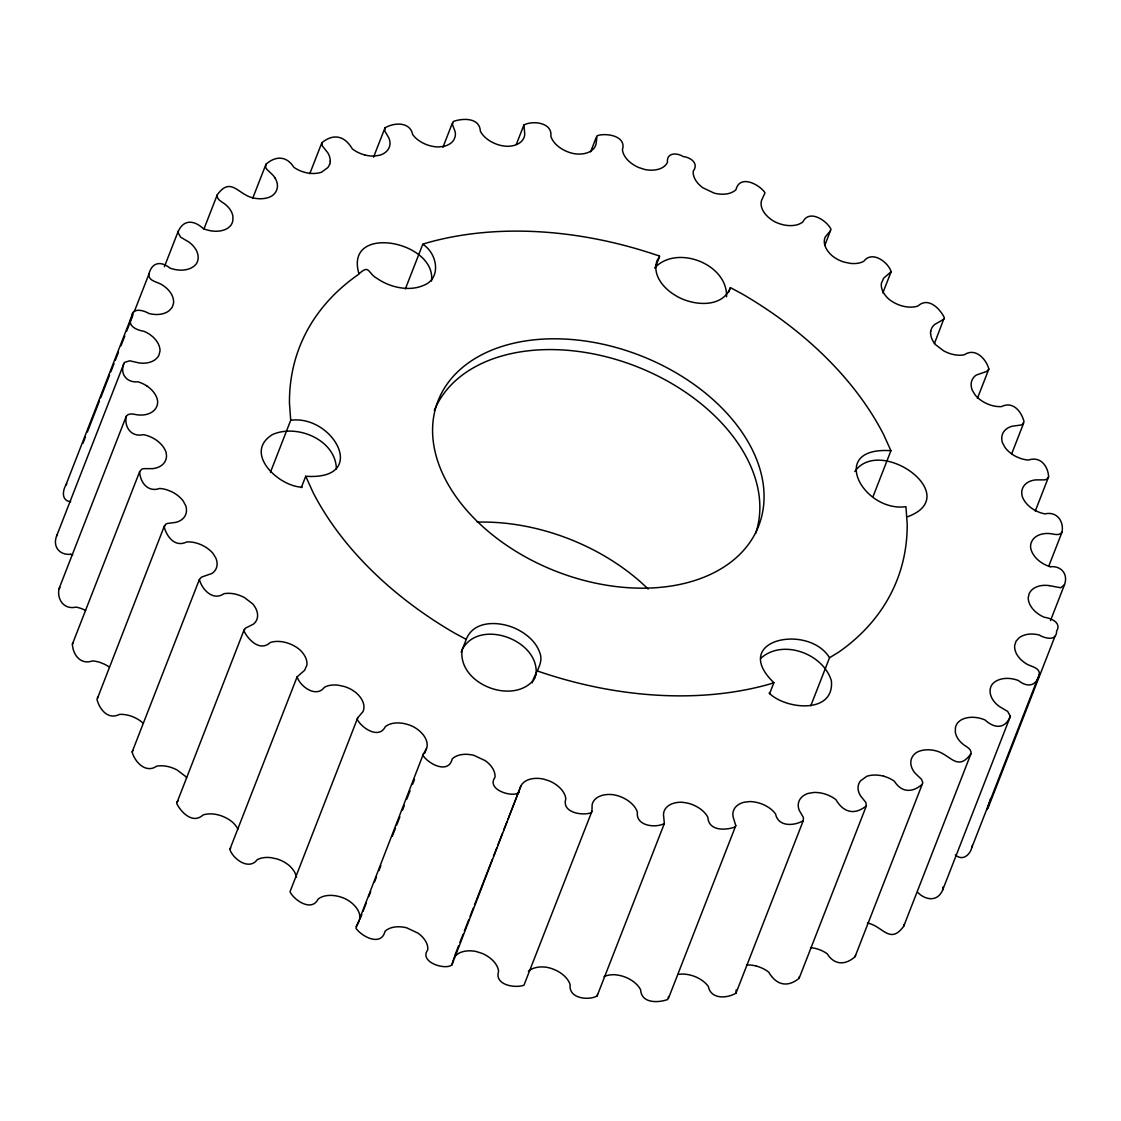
<?xml version="1.0" encoding="UTF-8"?>
<svg xmlns="http://www.w3.org/2000/svg" width="1121" height="1121" viewBox="0 0 1121 1121"><rect width="100%" height="100%" fill="white"/><g stroke="black" fill="none" stroke-linecap="round" stroke-linejoin="round"><path stroke-width="1.5" d="M824.804 245.401L830.997 229.23C826.85 220.711 809.404 208.856 802.944 221.79A22.616 15.218 21.3 0 1 800.394 223.485A22.966 15.456 21.3 0 1 795.756 225.097L794.032 225.391A24.34 16.381 21.3 0 1 788.483 225.545L786.536 225.363A25.349 17.053 21.3 0 1 780.566 224.06A25.965 17.474 21.3 0 1 774.639 221.678L772.789 220.585A25.349 17.067 21.3 0 1 765.433 214.209A24.578 16.535 21.3 0 1 762.644 209.921A23.583 15.862 21.3 0 1 761.229 205.563A22.602 15.204 21.3 0 1 761.72 200L765.04 192.784C759.421 184.433 739.832 174.063 735.993 189.631A22.756 15.316 21.3 0 1 733.666 191.453A23.275 15.666 21.3 0 1 730.864 192.826A24.102 16.226 21.3 0 1 725.904 194.017A24.886 16.759 21.3 0 1 722.204 194.227A25.405 17.095 21.3 0 1 714.259 193.162L702.867 187.782A24.942 16.787 21.3 0 1 697.36 182.625A23.765 15.988 21.3 0 1 694.025 176.908A22.644 15.246 21.3 0 1 693.282 171.121C699.168 163.134 690.34 157.332 683.207 156.562C677.21 152.722 666.449 152.19 667.429 162.335A22.672 15.26 21.3 0 1 663.842 166.665L662.595 167.491A24.186 16.283 21.3 0 1 656.486 169.705L654.72 169.986A25.335 17.053 21.3 0 1 650.979 170.168A25.629 17.249 21.3 0 1 644.939 169.523L638.802 167.561A25.251 16.997 21.3 0 1 631.698 163.526A24.452 16.465 21.3 0 1 627.452 159.757A23.569 15.862 21.3 0 1 625.252 156.996A22.77 15.316 21.3 0 1 622.421 149.696C626.877 135.865 605.886 132.544 597.045 135.781L596.092 143.81A22.77 15.33 21.3 0 1 592.645 149.696L591.51 150.62A24.228 16.311 21.3 0 1 588.861 152.134A24.942 16.787 21.3 0 1 585.751 153.241A25.363 17.067 21.3 0 1 580.37 154.039A25.867 17.404 21.3 0 1 574.33 153.717L572.228 153.255A25.503 17.165 21.3 0 1 566.259 151.223A24.956 16.801 21.3 0 1 560.892 148.336A24.326 16.367 21.3 0 1 556.38 144.763L555.119 143.46A22.966 15.456 21.3 0 1 552.961 140.686A22.574 15.19 21.3 0 1 550.859 136.272C552.653 122.315 532.335 120.283 523.885 125.034L524.712 133.413A22.56 15.19 21.3 0 1 524.432 136.216A23.023 15.484 21.3 0 1 522.736 139.915L521.854 140.994A24.466 16.465 21.3 0 1 516.977 144.399L515.45 145.001A25.489 17.151 21.3 0 1 512.073 145.884A25.909 17.432 21.3 0 1 506.286 146.291L502.166 145.73A25.391 17.095 21.3 0 1 498.13 144.707A25.096 16.885 21.3 0 1 494.277 143.25A24.564 16.535 21.3 0 1 490.676 141.414A23.989 16.142 21.3 0 1 485.925 138.051A22.952 15.456 21.3 0 1 483.305 135.459A22.588 15.204 21.3 0 1 480.363 131.171C479.606 117.271 462.483 118.139 453.262 121.502L452.436 124.543L455.056 131.409A22.672 15.26 21.3 0 1 455.014 137.07L453.977 139.579A24.326 16.367 21.3 0 1 452.338 141.792A24.858 16.731 21.3 0 1 450.11 143.684A25.377 17.081 21.3 0 1 444.112 146.291M604.023 976.601L605.55 975.999A25.489 17.151 21.3 0 1 608.927 975.116A25.909 17.432 21.3 0 1 614.714 974.71L618.834 975.27A25.391 17.095 21.3 0 1 622.87 976.293A25.096 16.885 21.3 0 1 626.723 977.75A24.564 16.535 21.3 0 1 630.324 979.586A23.989 16.142 21.3 0 1 635.075 982.949A22.952 15.456 21.3 0 1 637.695 985.541A22.588 15.204 21.3 0 1 640.637 989.829C641.394 1003.729 658.517 1002.861 667.738 999.498L668.564 996.457M668.55 998.124L735.782 825.659L733.19 817.125A22.672 15.26 21.3 0 1 733.232 811.464L734.255 808.956A24.326 16.367 21.3 0 1 735.908 806.742A24.858 16.731 21.3 0 1 738.136 804.85A25.377 17.081 21.3 0 1 744.134 802.23L749.823 801.571A25.657 17.263 21.3 0 1 755.876 802.244A24.984 16.815 21.3 0 1 761.748 803.939A24.214 16.297 21.3 0 1 767.17 806.56L768.838 807.61A22.952 15.442 21.3 0 1 771.879 809.951A22.574 15.19 21.3 0 1 775.578 814.028C778.268 827.298 794.593 825.883 803.253 820.67L803.393 817.447L799.427 810.679A22.672 15.26 21.3 0 1 798.278 806.251A23.275 15.666 21.3 0 1 798.39 803.463A23.947 16.114 21.3 0 1 799.147 800.87A24.76 16.661 21.3 0 1 801.459 797.437A25.461 17.137 21.3 0 1 808.171 793.402L813.72 792.477A25.321 17.039 21.3 0 1 819.633 792.799A24.886 16.745 21.3 0 1 823.571 793.612A24.298 16.353 21.3 0 1 829.26 795.644L831.053 796.527A22.966 15.456 21.3 0 1 836 799.735C843.412 812.571 854.664 815.485 866.393 805.789L865.818 802.44L860.62 795.952A22.63 15.232 21.3 0 1 858.238 790.081A23.597 15.876 21.3 0 1 858.069 787.236A24.326 16.367 21.3 0 1 858.56 784.546A24.802 16.689 21.3 0 1 860.466 780.903L866.687 776.349A25.937 17.446 21.3 0 1 870.19 775.452A25.419 17.109 21.3 0 1 875.837 775.059A24.872 16.745 21.3 0 1 879.733 775.41A24.326 16.367 21.3 0 1 883.782 776.18M147.089 386.128L148.659 387.263A24.228 16.311 21.3 0 1 151.489 389.758A24.942 16.787 21.3 0 1 153.857 392.49A25.363 17.067 21.3 0 1 156.436 396.904A25.867 17.404 21.3 0 1 157.655 401.528L157.599 403.042A25.503 17.165 21.3 0 1 156.45 407.147A24.956 16.801 21.3 0 1 153.941 410.524A24.326 16.367 21.3 0 1 150.256 413.06L148.799 413.691A22.966 15.456 21.3 0 1 145.562 414.616A22.574 15.19 21.3 0 1 140.055 415.036C135.739 415.26 129.293 411.757 126.225 416.353C124.123 427.171 131.311 437.428 143.32 434.654A22.56 15.19 21.3 0 1 147.257 435.649A23.023 15.484 21.3 0 1 152.82 437.989L154.544 438.97A24.466 16.465 21.3 0 1 160.583 443.72L161.844 445.079A25.489 17.151 21.3 0 1 163.974 447.952A25.909 17.432 21.3 0 1 166.132 452.576L166.497 455.644A25.391 17.095 21.3 0 1 166.188 458.503A25.096 16.885 21.3 0 1 165.249 461.109A24.564 16.535 21.3 0 1 163.708 463.407A23.989 16.142 21.3 0 1 160.373 466.196A22.952 15.456 21.3 0 1 157.529 467.527A22.588 15.204 21.3 0 1 152.414 468.648L143.614 468.662L141.68 469.181L139.635 471.689C140.111 482.338 147.79 492.651 159.728 488.462A22.672 15.26 21.3 0 1 167.533 490.045L171.261 491.544A24.326 16.367 21.3 0 1 174.778 493.436A24.858 16.731 21.3 0 1 178.001 495.692A25.377 17.081 21.3 0 1 183.255 501.087L185.736 505.711A25.657 17.263 21.3 0 1 186.478 510.251A24.984 16.815 21.3 0 1 185.75 514.371A24.214 16.297 21.3 0 1 183.634 517.888L182.639 518.883A22.952 15.442 21.3 0 1 180.243 520.62A22.574 15.19 21.3 0 1 175.647 522.386L167.337 523.479L165.628 524.25L164.227 527.08C166.945 537.057 175.17 547.707 186.829 541.919A22.672 15.26 21.3 0 1 192.602 542.242A23.275 15.666 21.3 0 1 196.483 543.082A23.947 16.114 21.3 0 1 200.281 544.4A24.76 16.661 21.3 0 1 205.647 547.146A25.461 17.137 21.3 0 1 213.06 553.494L215.849 558.076A25.321 17.039 21.3 0 1 217.026 562.602A24.886 16.745 21.3 0 1 216.998 565.446A24.298 16.353 21.3 0 1 215.764 569.328L215.036 570.491A22.966 15.456 21.3 0 1 211.967 573.462L201.57 577.091L199.384 579.501C201.934 589.324 212.864 601.402 223.962 593.71A22.63 15.232 21.3 0 1 231.402 593.471A23.597 15.876 21.3 0 1 235.27 594.116A24.326 16.367 21.3 0 1 239.109 595.237A24.802 16.689 21.3 0 1 244.672 597.731L252.659 603.841A25.937 17.446 21.3 0 1 254.859 606.825A25.419 17.109 21.3 0 1 256.947 611.337A24.872 16.745 21.3 0 1 257.536 614.28A24.312 16.353 21.3 0 1 257.48 617.096A23.569 15.862 21.3 0 1 256.765 619.717A22.84 15.372 21.3 0 1 253.444 624.131L245.471 628.166L243.93 630.913C248.203 639.797 260.044 652.002 270.203 642.571A22.49 15.134 21.3 0 1 273.566 641.716A23.135 15.568 21.3 0 1 280.979 641.604A24.242 16.311 21.3 0 1 284.846 642.291A24.9 16.759 21.3 0 1 288.728 643.44A25.391 17.081 21.3 0 1 294.361 646.004A25.839 17.39 21.3 0 1 299.489 649.493L300.932 650.881A25.349 17.053 21.3 0 1 305.851 658.181A24.634 16.577 21.3 0 1 306.72 661.124A23.891 16.086 21.3 0 1 306.804 665.356L304.618 670.316L297.121 676.832L229.875 849.298C232.636 858.63 248.792 870.947 257.185 859.737A22.644 15.232 21.3 0 1 261.81 858.013A23.345 15.722 21.3 0 1 265.313 857.509A23.961 16.128 21.3 0 1 270.96 857.663L276.845 858.91A25.587 17.221 21.3 0 1 284.524 862.203L288.013 864.557A25.615 17.235 21.3 0 1 290.914 867.234A25.293 17.025 21.3 0 1 293.268 870.05A24.844 16.717 21.3 0 1 295.019 872.951A24.368 16.395 21.3 0 1 296.168 875.879A23.541 15.834 21.3 0 1 296.505 877.337M297.121 676.832C299.882 686.164 316.038 698.481 324.431 687.271A22.644 15.232 21.3 0 1 329.056 685.548A23.345 15.722 21.3 0 1 332.559 685.043A23.961 16.128 21.3 0 1 338.206 685.197L344.077 686.444A25.587 17.221 21.3 0 1 351.77 689.737L355.245 692.091A25.615 17.235 21.3 0 1 358.16 694.768A25.293 17.025 21.3 0 1 360.514 697.584A24.844 16.717 21.3 0 1 362.265 700.485A24.368 16.395 21.3 0 1 363.414 703.413A23.541 15.834 21.3 0 1 363.933 707.701A22.742 15.302 21.3 0 1 362.924 711.681L357.739 717.776L290.003 891.77C294.15 900.289 311.596 912.144 318.056 899.21A22.616 15.218 21.3 0 1 320.606 897.515A22.966 15.456 21.3 0 1 325.244 895.903L326.968 895.609A24.34 16.381 21.3 0 1 332.517 895.455L334.464 895.637A25.349 17.053 21.3 0 1 340.434 896.94A25.965 17.474 21.3 0 1 346.361 899.322L348.211 900.415A25.349 17.067 21.3 0 1 355.567 906.791A24.578 16.535 21.3 0 1 358.356 911.079A23.583 15.862 21.3 0 1 359.771 915.437A22.602 15.204 21.3 0 1 359.883 918.281M882.872 292.847L891.125 271.702C888.364 262.37 872.208 250.053 863.815 261.263A22.644 15.232 21.3 0 1 859.19 262.987A23.345 15.722 21.3 0 1 855.687 263.491A23.961 16.128 21.3 0 1 850.04 263.337L844.155 262.09A25.587 17.221 21.3 0 1 836.476 258.797L832.987 256.443A25.615 17.235 21.3 0 1 830.086 253.766A25.293 17.025 21.3 0 1 827.732 250.95A24.844 16.717 21.3 0 1 825.981 248.049A24.368 16.395 21.3 0 1 824.832 245.121A23.541 15.834 21.3 0 1 824.313 240.833A22.742 15.302 21.3 0 1 825.322 236.853L830.507 230.758M453.571 958.665A22.672 15.26 21.3 0 1 457.158 954.335L458.405 953.509A24.186 16.283 21.3 0 1 464.514 951.295L466.28 951.014A25.335 17.053 21.3 0 1 470.021 950.832A25.629 17.249 21.3 0 1 476.061 951.477L482.198 953.439A25.251 16.997 21.3 0 1 489.302 957.474A24.452 16.465 21.3 0 1 493.548 961.243A23.569 15.862 21.3 0 1 495.748 964.004A22.77 15.316 21.3 0 1 498.579 971.304C494.123 985.135 515.114 988.456 523.955 985.219L591.93 811.31L592.14 804.724A22.77 15.33 21.3 0 1 595.601 798.825L596.736 797.914A24.228 16.311 21.3 0 1 599.385 796.4A24.942 16.787 21.3 0 1 602.495 795.293A25.363 17.067 21.3 0 1 607.876 794.495A25.867 17.404 21.3 0 1 613.916 794.817L616.004 795.265A25.503 17.165 21.3 0 1 621.987 797.311A24.956 16.801 21.3 0 1 627.354 800.198A24.326 16.367 21.3 0 1 631.852 803.771L633.127 805.074A22.966 15.456 21.3 0 1 635.285 807.849A22.574 15.19 21.3 0 1 637.387 812.263C635.593 826.219 655.911 828.251 664.361 823.501L663.52 815.121A22.56 15.19 21.3 0 1 663.814 812.319A23.023 15.484 21.3 0 1 665.51 808.619L666.378 807.54A24.466 16.465 21.3 0 1 671.269 804.135L672.796 803.533A25.489 17.151 21.3 0 1 676.173 802.65A25.909 17.432 21.3 0 1 681.946 802.244L686.08 802.804A25.391 17.095 21.3 0 1 690.116 803.827A25.096 16.885 21.3 0 1 693.969 805.284A24.564 16.535 21.3 0 1 697.556 807.12A23.989 16.142 21.3 0 1 702.321 810.483A22.952 15.456 21.3 0 1 704.941 813.075A22.588 15.204 21.3 0 1 707.883 817.363C708.64 831.264 725.763 830.395 734.984 827.032L735.782 825.659M364.675 154.922A24.298 16.353 21.3 0 1 358.986 152.89L357.193 152.008A22.966 15.456 21.3 0 1 352.246 148.799C344.834 135.963 333.582 133.049 321.853 142.745L322.428 146.08L327.626 152.582A22.63 15.232 21.3 0 1 329.994 158.453A23.597 15.876 21.3 0 1 330.177 161.298M756.325 966.078A24.298 16.353 21.3 0 1 762.014 968.11L763.807 968.992A22.966 15.456 21.3 0 1 768.754 972.201C776.166 985.037 787.418 987.951 799.147 978.255L799.273 976.643M275.079 178.085A23.135 15.568 21.3 0 1 277.279 183.9A24.242 16.311 21.3 0 1 277.405 186.731A24.9 16.759 21.3 0 1 276.887 189.435A25.391 17.081 21.3 0 1 274.911 193.12A25.839 17.39 21.3 0 1 271.506 196.175L269.979 196.918A25.349 17.053 21.3 0 1 261.263 198.739A24.634 16.577 21.3 0 1 257.452 198.613A23.891 16.086 21.3 0 1 251.65 197.52C237.61 193.555 230.492 176.543 217.264 194.802C216.241 200.211 223.331 202.116 226.274 205.241A22.644 15.232 21.3 0 1 229.931 209.319A23.345 15.722 21.3 0 1 231.599 212.191A23.961 16.128 21.3 0 1 232.93 216.549L232.818 220.795A25.587 17.221 21.3 0 1 230.408 225.896L228.109 227.955A25.615 17.235 21.3 0 1 225.237 229.497A25.293 17.025 21.3 0 1 222 230.548A24.844 16.717 21.3 0 1 218.469 231.122A24.368 16.395 21.3 0 1 214.756 231.22A23.541 15.834 21.3 0 1 208.982 230.436A22.742 15.302 21.3 0 1 203.223 228.558C193.737 219.8 183.227 219.31 177.861 232.215L180.579 237.12L188.622 241.87A22.616 15.218 21.3 0 1 191.635 244.322A22.966 15.456 21.3 0 1 195.138 248.386L196.021 249.815A24.34 16.381 21.3 0 1 197.772 254.187L198.039 255.658A25.349 17.053 21.3 0 1 197.899 259.96A25.965 17.474 21.3 0 1 196.245 263.939L195.25 265.06A25.349 17.067 21.3 0 1 188.468 269.054A24.578 16.535 21.3 0 1 183.326 270.049A23.583 15.862 21.3 0 1 177.707 269.951A22.602 15.204 21.3 0 1 169.916 268.045C160.695 260.632 151.783 262.328 148.897 274.169C148.168 281.483 158.369 281.847 162.685 285.266A22.756 15.316 21.3 0 1 165.838 287.579A23.275 15.666 21.3 0 1 168.514 290.157A24.102 16.226 21.3 0 1 171.527 294.347A24.886 16.759 21.3 0 1 172.816 297.289A25.405 17.095 21.3 0 1 173.545 303.188L172.2 307.322L169.257 310.601A24.942 16.787 21.3 0 1 163.666 313.488A23.765 15.988 21.3 0 1 156.688 314.511A22.644 15.246 21.3 0 1 148.911 313.488C143.334 310.111 131.591 307.014 131.633 317.355C126.407 325.959 137.294 330.373 143.936 331.256A22.672 15.26 21.3 0 1 150.873 335.249L152.358 336.44A24.186 16.283 21.3 0 1 157.108 341.821L157.963 343.278A25.335 17.053 21.3 0 1 159.252 346.249A25.629 17.249 21.3 0 1 160.023 350.789L159.014 355.035A25.251 16.997 21.3 0 1 155.385 359.463A24.452 16.465 21.3 0 1 151.363 361.733A23.569 15.862 21.3 0 1 148.168 362.686A22.77 15.316 21.3 0 1 138.878 362.896L129.742 360.794L124.333 362.447L56.54 536.216C52.575 546.628 59.539 555.427 70.763 554.278M123.786 363.736C119.807 374.162 126.785 382.962 138.009 381.813A22.77 15.33 21.3 0 1 147.089 386.128M1050.503 620.586L1064.46 584.784C1068.425 574.372 1061.461 565.573 1050.237 566.722M357.739 717.776L357.249 719.304C361.382 727.823 378.842 739.678 385.288 726.73A22.616 15.218 21.3 0 1 387.838 725.049A22.966 15.456 21.3 0 1 392.49 723.437L394.214 723.143A24.34 16.381 21.3 0 1 399.763 722.989L401.71 723.171A25.349 17.053 21.3 0 1 407.666 724.474A25.965 17.474 21.3 0 1 413.607 726.856L415.443 727.949A25.349 17.067 21.3 0 1 422.813 734.325A24.578 16.535 21.3 0 1 425.602 738.613A23.583 15.862 21.3 0 1 427.017 742.971A22.602 15.204 21.3 0 1 426.526 748.534L423.332 754.111L355.96 928.216C361.579 936.567 381.168 946.937 385.007 931.369A22.756 15.316 21.3 0 1 387.334 929.547A23.275 15.666 21.3 0 1 390.136 928.174A24.102 16.226 21.3 0 1 395.096 926.983A24.886 16.759 21.3 0 1 398.796 926.773A25.405 17.095 21.3 0 1 406.741 927.838L418.133 933.218A24.942 16.787 21.3 0 1 423.64 938.375A23.765 15.988 21.3 0 1 426.975 944.092A22.644 15.246 21.3 0 1 427.718 949.879C418.694 962.182 445.485 970.52 451.931 964.859L520.817 786.199A22.672 15.26 21.3 0 1 524.404 781.869L525.651 781.043A24.186 16.283 21.3 0 1 531.76 778.815L533.526 778.549A25.335 17.053 21.3 0 1 537.267 778.366A25.629 17.249 21.3 0 1 543.307 779.011L549.444 780.973A25.251 16.997 21.3 0 1 556.548 785.008A24.452 16.465 21.3 0 1 560.794 788.778A23.569 15.862 21.3 0 1 562.98 791.538A22.77 15.316 21.3 0 1 565.825 798.839C561.369 812.669 582.36 815.99 591.201 812.739L591.93 811.31M423.332 754.111L423.206 755.75C428.825 764.102 448.414 774.471 452.253 758.903A22.756 15.316 21.3 0 1 454.565 757.081A23.275 15.666 21.3 0 1 457.382 755.708A24.102 16.226 21.3 0 1 462.342 754.517A24.886 16.759 21.3 0 1 466.042 754.307A25.405 17.095 21.3 0 1 473.987 755.372L485.379 760.753A24.942 16.787 21.3 0 1 490.886 765.909A23.765 15.988 21.3 0 1 494.207 771.626A22.644 15.246 21.3 0 1 494.95 777.413C485.939 789.716 512.717 798.054 519.177 792.393M867.43 923.003A23.891 16.086 21.3 0 1 869.35 923.48C883.39 927.445 890.508 944.457 903.736 926.198L903.904 924.573M903.736 926.198L970.968 753.732C972.005 748.324 964.901 746.418 961.958 743.293A22.644 15.232 21.3 0 1 958.315 739.215A23.345 15.722 21.3 0 1 956.647 736.343A23.961 16.128 21.3 0 1 955.316 731.971L955.414 727.739A25.587 17.221 21.3 0 1 957.838 722.639L960.137 720.579A25.615 17.235 21.3 0 1 963.009 719.037A25.293 17.025 21.3 0 1 966.246 717.986A24.844 16.717 21.3 0 1 969.763 717.412A24.368 16.395 21.3 0 1 973.49 717.314A23.541 15.834 21.3 0 1 979.264 718.099A22.742 15.302 21.3 0 1 985.023 719.976C994.509 728.734 1005.005 729.225 1010.385 716.319L1007.667 711.415L999.624 706.664A22.616 15.218 21.3 0 1 996.597 704.212A22.966 15.456 21.3 0 1 993.094 700.149L992.225 698.719A24.34 16.381 21.3 0 1 990.474 694.333L990.207 692.876A25.349 17.053 21.3 0 1 990.347 688.574A25.965 17.474 21.3 0 1 992.001 684.595L992.996 683.46A25.349 17.067 21.3 0 1 999.764 679.48A24.578 16.535 21.3 0 1 1004.906 678.485A23.583 15.862 21.3 0 1 1010.525 678.583A22.602 15.204 21.3 0 1 1018.33 680.489C1027.551 687.902 1036.463 686.206 1039.349 674.366C1040.078 667.051 1029.877 666.687 1025.547 663.268A22.756 15.316 21.3 0 1 1022.394 660.956A23.275 15.666 21.3 0 1 1019.732 658.377A24.102 16.226 21.3 0 1 1016.719 654.188A24.886 16.759 21.3 0 1 1015.43 651.245A25.405 17.095 21.3 0 1 1014.701 645.332L1016.032 641.212L1018.989 637.933A24.942 16.787 21.3 0 1 1024.58 635.047A23.765 15.988 21.3 0 1 1031.544 634.024A22.644 15.246 21.3 0 1 1039.321 635.047C1044.912 638.424 1056.641 641.52 1056.613 631.179C1061.839 622.561 1050.938 618.161 1044.31 617.279A22.672 15.26 21.3 0 1 1037.373 613.285L1035.888 612.094A24.186 16.283 21.3 0 1 1031.138 606.713L1030.269 605.256A25.335 17.053 21.3 0 1 1028.98 602.285A25.629 17.249 21.3 0 1 1028.223 597.745L1029.232 593.499A25.251 16.997 21.3 0 1 1032.847 589.071A24.452 16.465 21.3 0 1 1036.883 586.801A23.569 15.862 21.3 0 1 1040.064 585.835A22.77 15.316 21.3 0 1 1049.354 585.638M336.398 469.026C335.838 439.894 297.107 423.57 272.543 434.542C242.668 452.828 278.849 486.71 302.11 487.159M955.372 854.959C963.401 861.979 971.192 853.684 972.299 845.416M431.487 281.063C436.77 241.015 344.035 223.093 358.916 273.692M126.225 416.353L58.979 588.819C56.891 599.637 64.065 609.894 76.074 607.12A22.56 15.19 21.3 0 1 80.011 608.114A23.023 15.484 21.3 0 1 85.574 610.455M1048.696 566.343L1062.021 532.181C1064.109 521.363 1056.935 511.106 1044.926 513.88A22.56 15.19 21.3 0 1 1040.989 512.886A23.023 15.484 21.3 0 1 1035.426 510.545L1033.688 509.565A24.466 16.465 21.3 0 1 1027.663 504.814L1026.402 503.455A25.489 17.151 21.3 0 1 1024.272 500.583A25.909 17.432 21.3 0 1 1022.114 495.958L1021.735 492.89A25.391 17.095 21.3 0 1 1022.044 490.031A25.096 16.885 21.3 0 1 1022.997 487.425A24.564 16.535 21.3 0 1 1024.524 485.127A23.989 16.142 21.3 0 1 1027.859 482.338A22.952 15.456 21.3 0 1 1030.717 481.007A22.588 15.204 21.3 0 1 1035.818 479.886L1044.632 479.872L1046.566 479.354L1048.611 476.845C1048.121 466.182 1040.442 455.883 1028.518 460.072A22.672 15.26 21.3 0 1 1020.713 458.489L1016.971 456.99A24.326 16.367 21.3 0 1 1013.468 455.098A24.858 16.731 21.3 0 1 1010.245 452.842A25.377 17.081 21.3 0 1 1004.991 447.433L1002.51 442.809A25.657 17.263 21.3 0 1 1001.768 438.283A24.984 16.815 21.3 0 1 1002.496 434.163A24.214 16.297 21.3 0 1 1004.598 430.646L1005.593 429.651A22.952 15.442 21.3 0 1 1008.003 427.914A22.574 15.19 21.3 0 1 1012.585 426.148L1020.909 425.055L1022.618 424.284L1024.019 421.454C1021.287 411.477 1013.076 400.814 1001.417 406.615A22.672 15.26 21.3 0 1 995.63 406.292A23.275 15.666 21.3 0 1 991.763 405.452A23.947 16.114 21.3 0 1 987.965 404.135A24.76 16.661 21.3 0 1 982.599 401.388A25.461 17.137 21.3 0 1 975.186 395.04L972.397 390.458A25.321 17.039 21.3 0 1 971.22 385.932A24.886 16.745 21.3 0 1 971.248 383.088A24.298 16.353 21.3 0 1 972.482 379.206L973.196 378.043A22.966 15.456 21.3 0 1 976.265 375.073L986.676 371.443L988.862 369.033C986.298 359.21 975.368 347.132 964.284 354.825A22.63 15.232 21.3 0 1 956.844 355.063A23.597 15.876 21.3 0 1 952.976 354.418A24.326 16.367 21.3 0 1 949.123 353.297A24.802 16.689 21.3 0 1 943.574 350.789L935.587 344.693A25.937 17.446 21.3 0 1 933.387 341.709A25.419 17.109 21.3 0 1 931.299 337.197A24.872 16.745 21.3 0 1 930.71 334.254M461.179 652.352L466.238 639.376C474.267 618.624 503.133 621.272 519.205 630.38C528.075 635.257 536.23 642.585 539.663 652.366C544.33 663.422 534.577 672.726 532.209 682.843M535.88 675.599C541.121 640.301 478.919 617.293 462.104 649.788C457.592 683.824 512.956 705.768 534.072 679.508M726.534 296.813C727.921 264.248 677.378 244.406 655.154 267.429M873.161 496.267L890.929 450.698L883.516 434.373A320.662 215.807 21.3 0 0 742.13 293.898L730.416 287.607C722.372 308.359 693.521 305.711 677.448 296.603C668.564 291.712 660.409 284.384 656.976 274.617C655.673 270.595 655.407 266.238 656.57 262.16C656.57 259.329 662.567 255.532 656.99 255.224A320.662 215.807 21.3 0 0 426.106 243.131L422.771 244.28L405.354 288.952M164.563 525.497L96.981 699.546C99.713 709.523 107.924 720.186 119.583 714.385A22.672 15.26 21.3 0 1 125.37 714.708A23.275 15.666 21.3 0 1 129.237 715.548A23.947 16.114 21.3 0 1 133.035 716.865A24.76 16.661 21.3 0 1 138.401 719.612A25.461 17.137 21.3 0 1 143.138 723.185M528.355 971.29L529.49 970.38A24.228 16.311 21.3 0 1 532.139 968.866A24.942 16.787 21.3 0 1 535.249 967.759A25.363 17.067 21.3 0 1 540.63 966.961A25.867 17.404 21.3 0 1 546.67 967.283L548.772 967.745A25.503 17.165 21.3 0 1 554.741 969.777A24.956 16.801 21.3 0 1 560.108 972.664A24.326 16.367 21.3 0 1 564.62 976.237L565.881 977.54A22.966 15.456 21.3 0 1 568.039 980.315A22.574 15.19 21.3 0 1 570.141 984.728C568.347 998.685 588.665 1000.717 597.115 995.966L597.493 994.397M244.308 629.371L176.684 803.379C180.957 812.263 192.812 824.467 202.957 815.037A22.49 15.134 21.3 0 1 206.32 814.182A23.135 15.568 21.3 0 1 213.733 814.07A24.242 16.311 21.3 0 1 217.614 814.757A24.9 16.759 21.3 0 1 221.482 815.906A25.391 17.081 21.3 0 1 227.115 818.47A25.839 17.39 21.3 0 1 232.257 821.959L233.686 823.346A25.349 17.053 21.3 0 1 237.932 829.176M934.41 343.572L944.316 317.621C940.043 308.737 928.188 296.533 918.043 305.963A22.49 15.134 21.3 0 1 914.68 306.818A23.135 15.568 21.3 0 1 907.267 306.93A24.242 16.311 21.3 0 1 903.386 306.243A24.9 16.759 21.3 0 1 899.518 305.094A25.391 17.081 21.3 0 1 893.885 302.53A25.839 17.39 21.3 0 1 888.743 299.041L887.314 297.654A25.349 17.053 21.3 0 1 882.395 290.339A24.634 16.577 21.3 0 1 881.526 287.41A23.891 16.086 21.3 0 1 881.428 283.179L883.628 278.218L891.125 271.702M990.614 798.642L986.984 809.712M451.931 964.859L453.164 960.207M133.161 312.451L65.929 484.917C62.412 491.082 61.431 500.821 70.693 501.732M444.112 146.305L438.409 146.963A25.657 17.263 21.3 0 1 432.37 146.291A24.984 16.815 21.3 0 1 426.498 144.595A24.214 16.297 21.3 0 1 421.076 141.975L419.408 140.924A22.952 15.442 21.3 0 1 416.367 138.584A22.574 15.19 21.3 0 1 412.668 134.506C409.964 121.236 393.653 122.637 384.979 127.864L384.853 131.087L388.805 137.855A22.672 15.26 21.3 0 1 389.954 142.283A23.275 15.666 21.3 0 1 389.856 145.071A23.947 16.114 21.3 0 1 389.099 147.664A24.76 16.661 21.3 0 1 386.787 151.097A25.461 17.137 21.3 0 1 380.075 155.132L374.526 156.057A25.321 17.039 21.3 0 1 368.613 155.735A24.886 16.745 21.3 0 1 364.675 154.922M678.681 974.317L682.591 974.037A25.657 17.263 21.3 0 1 688.63 974.71A24.984 16.815 21.3 0 1 694.502 976.405A24.214 16.297 21.3 0 1 699.924 979.025L701.592 980.076A22.952 15.442 21.3 0 1 704.633 982.416A22.574 15.19 21.3 0 1 708.332 986.494C711.036 999.764 727.347 998.363 736.021 993.136L736.147 989.913M329.686 163.988A24.802 16.689 21.3 0 1 327.766 167.632L321.559 172.186A25.937 17.446 21.3 0 1 318.042 173.082A25.419 17.109 21.3 0 1 312.395 173.475A24.872 16.745 21.3 0 1 308.499 173.124A24.312 16.353 21.3 0 1 304.618 172.298A23.569 15.862 21.3 0 1 300.806 171.037A22.84 15.372 21.3 0 1 293.8 167.211C286.528 155.665 275.584 155.735 265.957 164.269L265.663 167.477L266.686 169.173L272.992 175.226A22.49 15.134 21.3 0 1 275.079 178.085M810.539 947.637A24.872 16.745 21.3 0 1 812.501 947.876A24.312 16.353 21.3 0 1 816.382 948.702A23.569 15.862 21.3 0 1 820.194 949.963A22.84 15.372 21.3 0 1 827.2 953.789C834.472 965.335 845.416 965.265 855.043 956.731L855.575 955.204M855.043 956.731L922.821 782.738L921.56 779.361L915.24 773.308A22.49 15.134 21.3 0 1 913.167 770.449A23.135 15.568 21.3 0 1 910.967 764.634A24.242 16.311 21.3 0 1 910.841 761.804A24.9 16.759 21.3 0 1 911.359 759.099A25.391 17.081 21.3 0 1 913.335 755.414A25.839 17.39 21.3 0 1 916.74 752.359L918.253 751.616A25.349 17.053 21.3 0 1 926.983 749.795A24.634 16.577 21.3 0 1 930.794 749.921A23.891 16.086 21.3 0 1 936.596 751.014C950.636 754.979 957.754 771.991 970.968 753.732M82.926 443.384L85.462 436.868M87.368 431.991L99.419 401.08M100.68 397.829L109.564 375.045M110.839 371.794L114.006 363.652M115.281 360.401L118.448 352.26M120.984 345.758L124.795 335.992M126.687 331.115L133.035 314.847M134.31 311.582L148.897 274.169M164.423 266.686L178.365 230.898M203.952 228.964L217.264 194.802M109.185 666.995A24.858 16.731 21.3 0 0 107.532 665.902A24.326 16.367 21.3 0 0 104.029 664.01L100.287 662.511A22.672 15.26 21.3 0 0 92.483 660.928C80.558 665.117 72.879 654.804 72.389 644.155L139.635 471.689M252.645 198.431L265.957 164.269M309.802 173.657L321.853 142.745M186.59 777.792A25.937 17.446 21.3 0 0 185.413 776.307L177.426 770.211A24.802 16.689 21.3 0 0 171.877 767.703A24.326 16.367 21.3 0 0 168.024 766.582A23.597 15.876 21.3 0 0 164.156 765.937A22.63 15.232 21.3 0 0 156.716 766.175C145.632 773.868 134.702 761.79 132.138 751.967L199.384 579.501M373.559 157.15L384.979 127.864M270.469 472.179L290.703 420.277L289.456 402.845A320.662 215.807 21.3 0 1 358.033 274.757C369.902 263.421 367.38 273.132 376.88 278.33C381.532 281.525 386.633 284.033 391.986 285.785C402.061 288.966 413.369 289.722 423.276 285.519C442.038 278.597 437.232 253.178 422.771 244.28M301.283 487.663L305.725 476.271C369.538 480.615 333.68 414.476 290.703 420.277M442.935 147.285L452.45 122.876M516.263 144.553L523.885 125.034M590.599 151.867L596.316 137.224M359.925 919.374L361.817 914.498M363.092 911.233L366.259 903.106M368.795 896.59L370.701 891.713M374.512 881.947L376.418 877.07M378.954 870.569L380.86 865.678M392.266 836.392L395.447 828.265M396.708 825L399.889 816.873M402.425 810.357L404.331 805.481M406.867 798.979L410.034 790.837M412.57 784.336L414.476 779.445M424.621 753.41L426.526 748.534M654.986 268.381L659.709 256.247M454.846 955.4L458.657 945.648M459.918 942.397L463.099 934.255M464.36 931.005L468.802 919.612M470.063 916.361L473.244 908.22M474.505 904.969L492.273 859.415M493.548 856.15L496.715 848.022M497.976 844.772L502.418 833.379M503.693 830.129L506.86 821.987M508.135 818.736L520.817 786.199M728.524 292.469L730.416 287.607M597.115 995.966L664.361 823.501M769.581 693.703L773.868 682.689C729.196 639.559 808.535 623.164 829.526 657.747L810.805 705.754M736.021 993.136L803.253 820.67M977.442 398.319L988.862 369.033M799.147 978.255L866.393 805.789M1011.632 453.963L1023.683 423.037M1035.286 511.022L1048.611 476.845M917.777 892.442C925.736 900.457 937.604 901.915 942.635 890.102L1010.385 716.319M972.103 846.831L1039.349 674.366M987.839 808.549L1055.071 636.083M942.635 890.102L942.957 887.075M534.731 678.443L535.418 676.734M56.54 536.216L57.101 534.913M1064.46 584.784L1060.718 587.768L1049.354 585.638M72.389 644.155L73.075 642.683M132.138 751.967L132.881 750.552M356.1 926.577L359.281 921M229.875 849.298L230.716 847.91M854.819 471.465C880.391 435.256 964.34 495.762 907.758 516.683M65.929 484.917L66.784 483.754M58.979 588.819L60.002 587.516M1062.021 532.181C1058.939 536.777 1052.507 533.274 1048.177 533.498A22.574 15.19 21.3 0 0 1042.67 533.918A22.966 15.456 21.3 0 0 1039.447 534.829L1037.99 535.474A24.326 16.367 21.3 0 0 1034.305 538.01A24.956 16.801 21.3 0 0 1031.796 541.387A25.503 17.165 21.3 0 0 1030.633 545.493L1030.577 547.006A25.867 17.404 21.3 0 0 1031.81 551.63A25.363 17.067 21.3 0 0 1034.389 556.044A24.942 16.787 21.3 0 0 1036.757 558.776A24.228 16.311 21.3 0 0 1039.587 561.271L1041.157 562.406A22.77 15.33 21.3 0 0 1050.237 566.722M97.317 697.963L98.382 696.716M177.076 801.837L178.225 800.632M943.924 319.163L934.802 324.403A22.84 15.372 21.3 0 0 931.467 328.817A23.569 15.862 21.3 0 0 930.766 331.438M760.921 658.181C782.78 638.592 823.346 653.739 831.376 680.783C834.655 714.567 785.429 709.509 769.118 693.058M922.275 784.266C912.648 792.799 901.718 792.869 894.446 781.323A22.84 15.372 21.3 0 0 887.44 777.498A23.569 15.862 21.3 0 0 883.628 776.236M829.526 657.747L838.62 652.212A320.662 215.807 21.3 0 0 907.197 524.124L905.936 506.692C862.974 512.493 827.102 446.368 890.929 450.698M773.868 682.689L770.533 683.852A320.662 215.807 21.3 0 1 539.663 671.759L536.931 670.722M466.238 639.376L454.509 633.071A320.662 215.807 21.3 0 1 313.123 492.609L305.725 476.271M477.21 522.134A172.059 115.799 21.3 0 1 648.19 589.043M930.584 334.114A24.326 16.367 21.3 0 1 930.64 331.312M330.303 161.242A24.312 16.353 21.3 0 1 329.826 163.932M70.763 554.278A22.77 15.33 21.3 0 1 72.725 554.937M756.325 966.078A24.886 16.745 21.3 0 0 752.387 965.265A25.321 17.039 21.3 0 0 746.474 964.943M434.331 410.454A172.059 115.799 21.3 0 1 634.71 365.81A172.059 115.799 21.3 0 1 755.638 533.442M477.7 521.868A172.059 115.799 21.3 0 0 757.067 529.715A172.059 115.799 21.3 0 0 560.206 338.878A172.059 115.799 21.3 0 0 477.7 521.868"/></g></svg>
